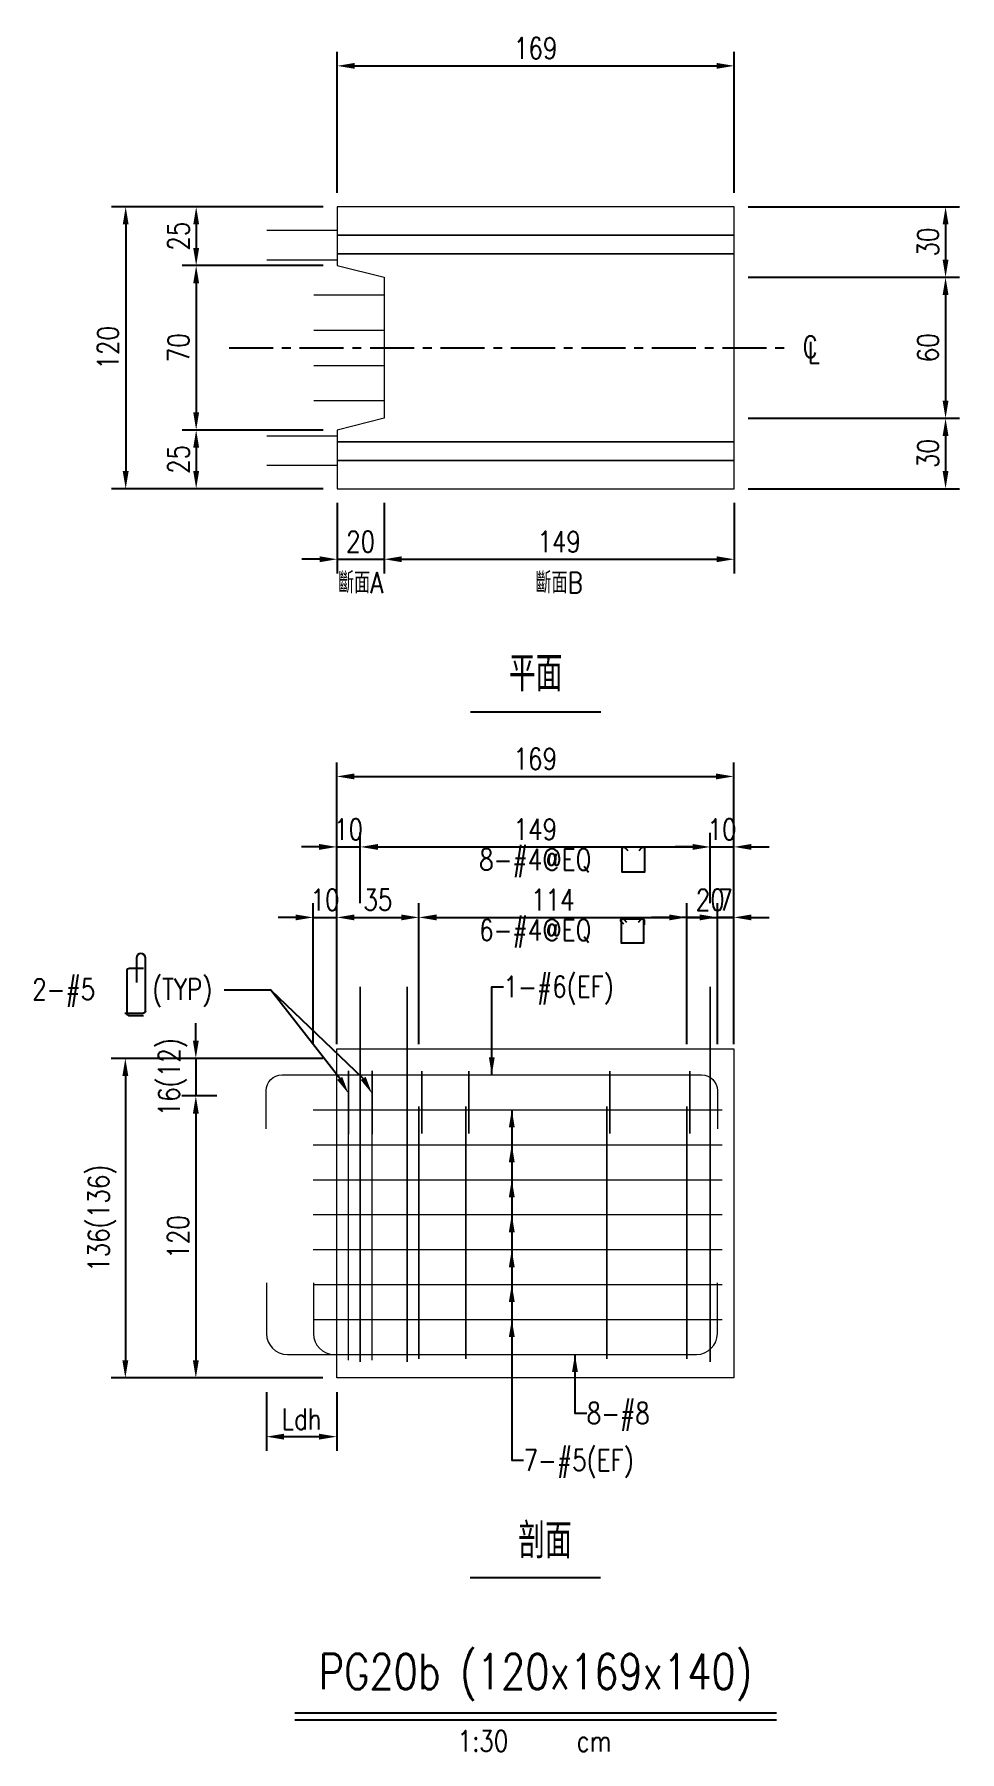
# Model space of a CAD drawing. Extents: x -4754 to 10419, y -19960 to 3841.
# Drawn here: x 1773 to 2167, y 1833 to 2564 of the extents above; entities that cross this region are included whole.
import ezdxf
from ezdxf.enums import TextEntityAlignment as Align

# ---------------------------------------------------------------- set-up
doc = ezdxf.new("R2010")
doc.units = 0
doc.header["$LTSCALE"] = 3
doc.linetypes.add('CENTER', pattern=[2, 1.25, -0.25, 0.25, -0.25])
doc.layers.get('0').update_dxf_attribs({"linetype": 'CONTINUOUS'})
doc.layers.add('HB_0', color=7, linetype='CONTINUOUS', transparency=0.5)
for name, color, linetype in [('HB_DIM', 1, 'CONTINUOUS'), ('HB_TXT_CTEXT', 2, 'CONTINUOUS'), ('鋼筋', 3, 'CONTINUOUS')]:
    doc.layers.add(name, color=color, linetype=linetype)
doc.styles.get("Standard").update_dxf_attribs({"font": 'ROMANS.shx', "width": 0.8, "bigfont": 'LCHINA.shx'})
doc.dimstyles.new('30', dxfattribs={"dimscale": 3, "dimtxt": 3, "dimasz": 2.5, "dimexe": 2, "dimexo": 2, "dimgap": 1, "dimtad": 1, "dimdsep": 46, "dimtxsty": 'Standard', "dimcen": 0, "dimclrd": 256, "dimclre": 256, "dimclrt": 2, "dimadec": 0, "dimazin": 0, "dimtfac": 1, "dimtix": 1, "dimtmove": 2, "dimatfit": 3, "dimfxl": 1, "dimtolj": 1, "dimtzin": 0, "dimarcsym": 0})

# ---------------------------------------------------------------- blocks, each defined once
blk = doc.blocks.new('beam_Topview')
at = {"layer": 'HB_TXT_CTEXT', "color": 4, "linetype": 'Continuous'}
blk.add_line((-27.76, 0), (27.76, 0), dxfattribs=at)
at = {"layer": 'HB_TXT_CTEXT', "color": 4, "linetype": 'Continuous', "width": 0.8}
blk.add_text('平面', height=15, rotation=360, dxfattribs=at).set_placement((0, 16.5), align=Align.MIDDLE)
blk = doc.blocks.new('beam_title')
at = {"layer": 'HB_TXT_CTEXT', "color": 3, "linetype": 'Continuous'}
blk.add_line((-102.52, 3), (102.52, 3), dxfattribs=at)
at = {"layer": 'HB_TXT_CTEXT', "color": 1, "linetype": 'Continuous'}
blk.add_line((-102.52, 0), (102.52, 0), dxfattribs=at)
at = {"color": 3, "linetype": 'Continuous', "width": 0.8}
blk.add_attdef('A', text='', height=15, dxfattribs=at).set_placement((0, 19.49), align=Align.MIDDLE)
at = {"color": 2, "linetype": 'Continuous', "width": 0.8}
for tag, p in [('1:30', (-22.44, -9)), ('CM', (24.84, -9))]:
    blk.add_attdef(tag, text='', height=9, dxfattribs=at).set_placement(p, align=Align.MIDDLE)
blk = doc.blocks.new('*D110')
at = {"layer": 'HB_DIM', "linetype": 'Continuous', "lineweight": -2}
for p, q in [((1902.22, 2496.95), (1902.22, 2556.95)), ((1909.72, 2550.95), (2063.72, 2550.95)), ((2071.22, 2496.95), (2071.22, 2556.95))]:
    blk.add_line(p, q, dxfattribs=at)
at = {"layer": 'HB_DIM'}
for points in [[(1909.72, 2552.2), (1909.72, 2549.7), (1902.22, 2550.95)], [(2063.72, 2549.7), (2063.72, 2552.2), (2071.22, 2550.95)]]:
    blk.add_solid(points, dxfattribs=at)
at = {"layer": 'HB_DIM', "color": 2, "linetype": 'Continuous', "insert": (1986.72, 2558.45), "char_height": 9, "attachment_point": 5, "rotation": 0}
blk.add_mtext('\\A1;169', dxfattribs=at)
blk = doc.blocks.new('*D111')
at = {"layer": 'HB_DIM', "linetype": 'Continuous', "lineweight": -2}
for p, q in [((1902.22, 2364.95), (1902.22, 2334.95)), ((1922.22, 2364.95), (1922.22, 2334.95)), ((1894.72, 2340.95), (1887.22, 2340.95)), ((1902.22, 2340.95), (1922.22, 2340.95)), ((1929.72, 2340.95), (1937.22, 2340.95))]:
    blk.add_line(p, q, dxfattribs=at)
at = {"layer": 'HB_DIM'}
for points in [[(1894.72, 2339.7), (1894.72, 2342.2), (1902.22, 2340.95)], [(1929.72, 2342.2), (1929.72, 2339.7), (1922.22, 2340.95)]]:
    blk.add_solid(points, dxfattribs=at)
at = {"layer": 'HB_DIM', "color": 2, "linetype": 'Continuous', "insert": (1912.22, 2348.45), "char_height": 9, "attachment_point": 5, "rotation": 0}
blk.add_mtext('\\A1;20', dxfattribs=at)
blk = doc.blocks.new('*D112')
at = {"layer": 'HB_DIM', "linetype": 'Continuous', "lineweight": -2}
for p, q in [((1922.22, 2364.95), (1922.22, 2334.95)), ((2071.22, 2364.95), (2071.22, 2334.95)), ((1929.72, 2340.95), (2063.72, 2340.95))]:
    blk.add_line(p, q, dxfattribs=at)
at = {"layer": 'HB_DIM'}
for points in [[(1929.72, 2342.2), (1929.72, 2339.7), (1922.22, 2340.95)], [(2063.72, 2339.7), (2063.72, 2342.2), (2071.22, 2340.95)]]:
    blk.add_solid(points, dxfattribs=at)
at = {"layer": 'HB_DIM', "color": 2, "linetype": 'Continuous', "insert": (1996.72, 2348.45), "char_height": 9, "attachment_point": 5, "rotation": 0}
blk.add_mtext('\\A1;149', dxfattribs=at)
blk = doc.blocks.new('*D113')
at = {"layer": 'HB_DIM', "linetype": 'Continuous', "lineweight": -2}
for p, q in [((1896.22, 2490.95), (1806.22, 2490.95)), ((1812.22, 2483.45), (1812.22, 2378.45)), ((1896.22, 2370.95), (1806.22, 2370.95))]:
    blk.add_line(p, q, dxfattribs=at)
at = {"layer": 'HB_DIM'}
for points in [[(1813.47, 2483.45), (1810.97, 2483.45), (1812.22, 2490.95)], [(1810.97, 2378.45), (1813.47, 2378.45), (1812.22, 2370.95)]]:
    blk.add_solid(points, dxfattribs=at)
at = {"layer": 'HB_DIM', "color": 2, "linetype": 'Continuous', "insert": (1804.72, 2430.95), "char_height": 9, "attachment_point": 5, "rotation": 90}
blk.add_mtext('\\A1;120', dxfattribs=at)
blk = doc.blocks.new('*D114')
at = {"layer": 'HB_DIM', "linetype": 'Continuous', "lineweight": -2}
for p, q in [((1896.22, 2490.95), (1836.22, 2490.95)), ((1842.22, 2483.45), (1842.22, 2473.45)), ((1896.22, 2465.95), (1836.22, 2465.95))]:
    blk.add_line(p, q, dxfattribs=at)
at = {"layer": 'HB_DIM'}
for points in [[(1843.47, 2483.45), (1840.97, 2483.45), (1842.22, 2490.95)], [(1840.97, 2473.45), (1843.47, 2473.45), (1842.22, 2465.95)]]:
    blk.add_solid(points, dxfattribs=at)
at = {"layer": 'HB_DIM', "color": 2, "linetype": 'Continuous', "insert": (1834.72, 2478.45), "char_height": 9, "attachment_point": 5, "rotation": 90}
blk.add_mtext('\\A1;25', dxfattribs=at)
blk = doc.blocks.new('*D115')
at = {"layer": 'HB_DIM', "linetype": 'Continuous', "lineweight": -2}
for p, q in [((1896.22, 2465.95), (1836.22, 2465.95)), ((1842.22, 2458.45), (1842.22, 2403.45)), ((1896.22, 2395.95), (1836.22, 2395.95))]:
    blk.add_line(p, q, dxfattribs=at)
at = {"layer": 'HB_DIM'}
for points in [[(1843.47, 2458.45), (1840.97, 2458.45), (1842.22, 2465.95)], [(1840.97, 2403.45), (1843.47, 2403.45), (1842.22, 2395.95)]]:
    blk.add_solid(points, dxfattribs=at)
at = {"layer": 'HB_DIM', "color": 2, "linetype": 'Continuous', "insert": (1834.72, 2430.95), "char_height": 9, "attachment_point": 5, "rotation": 90}
blk.add_mtext('\\A1;70', dxfattribs=at)
blk = doc.blocks.new('*D116')
at = {"layer": 'HB_DIM', "linetype": 'Continuous', "lineweight": -2}
for p, q in [((1896.22, 2395.95), (1836.22, 2395.95)), ((1842.22, 2388.45), (1842.22, 2378.45)), ((1896.22, 2370.95), (1836.22, 2370.95))]:
    blk.add_line(p, q, dxfattribs=at)
at = {"layer": 'HB_DIM'}
for points in [[(1843.47, 2388.45), (1840.97, 2388.45), (1842.22, 2395.95)], [(1840.97, 2378.45), (1843.47, 2378.45), (1842.22, 2370.95)]]:
    blk.add_solid(points, dxfattribs=at)
at = {"layer": 'HB_DIM', "color": 2, "linetype": 'Continuous', "insert": (1834.72, 2383.45), "char_height": 9, "attachment_point": 5, "rotation": 90}
blk.add_mtext('\\A1;25', dxfattribs=at)
blk = doc.blocks.new('*D117')
at = {"layer": 'HB_DIM', "linetype": 'Continuous', "lineweight": -2}
for p, q in [((2077.22, 2490.95), (2167.22, 2490.95)), ((2161.22, 2483.45), (2161.22, 2468.45)), ((2077.22, 2460.95), (2167.22, 2460.95))]:
    blk.add_line(p, q, dxfattribs=at)
at = {"layer": 'HB_DIM'}
for points in [[(2162.47, 2483.45), (2159.97, 2483.45), (2161.22, 2490.95)], [(2159.97, 2468.45), (2162.47, 2468.45), (2161.22, 2460.95)]]:
    blk.add_solid(points, dxfattribs=at)
at = {"layer": 'HB_DIM', "color": 2, "linetype": 'Continuous', "insert": (2153.72, 2475.95), "char_height": 9, "attachment_point": 5, "rotation": 90}
blk.add_mtext('\\A1;30', dxfattribs=at)
blk = doc.blocks.new('*D118')
at = {"layer": 'HB_DIM', "linetype": 'Continuous', "lineweight": -2}
for p, q in [((2077.22, 2460.95), (2167.22, 2460.95)), ((2161.22, 2453.45), (2161.22, 2408.45)), ((2077.22, 2400.95), (2167.22, 2400.95))]:
    blk.add_line(p, q, dxfattribs=at)
at = {"layer": 'HB_DIM'}
for points in [[(2162.47, 2453.45), (2159.97, 2453.45), (2161.22, 2460.95)], [(2159.97, 2408.45), (2162.47, 2408.45), (2161.22, 2400.95)]]:
    blk.add_solid(points, dxfattribs=at)
at = {"layer": 'HB_DIM', "color": 2, "linetype": 'Continuous', "insert": (2153.72, 2430.95), "char_height": 9, "attachment_point": 5, "rotation": 90}
blk.add_mtext('\\A1;60', dxfattribs=at)
blk = doc.blocks.new('*D119')
at = {"layer": 'HB_DIM', "linetype": 'Continuous', "lineweight": -2}
for p, q in [((2077.22, 2400.95), (2167.22, 2400.95)), ((2161.22, 2393.45), (2161.22, 2378.45)), ((2077.22, 2370.95), (2167.22, 2370.95))]:
    blk.add_line(p, q, dxfattribs=at)
at = {"layer": 'HB_DIM'}
for points in [[(2162.47, 2393.45), (2159.97, 2393.45), (2161.22, 2400.95)], [(2159.97, 2378.45), (2162.47, 2378.45), (2161.22, 2370.95)]]:
    blk.add_solid(points, dxfattribs=at)
at = {"layer": 'HB_DIM', "color": 2, "linetype": 'Continuous', "insert": (2153.72, 2385.95), "char_height": 9, "attachment_point": 5, "rotation": 90}
blk.add_mtext('\\A1;30', dxfattribs=at)
blk = doc.blocks.new('cl')
at = {"layer": 'HB_TXT_CTEXT', "linetype": 'Continuous', "width": 0.8}
for s, p in [('C', (-0.18, 0.11)), ('L', (0.23, -0.56))]:
    blk.add_text(s, height=2.5, dxfattribs=at).set_placement(p, align=Align.MIDDLE)
blk = doc.blocks.new('beam_SectionSide')
at = {"layer": 'HB_TXT_CTEXT', "color": 4, "linetype": 'Continuous'}
blk.add_line((-27.76, 0), (27.76, 0), dxfattribs=at)
at = {"layer": 'HB_TXT_CTEXT', "color": 4, "linetype": 'Continuous', "width": 0.8}
blk.add_text(' 剖面', height=15, rotation=360, dxfattribs=at).set_placement((0, 16.5), align=Align.MIDDLE)
blk = doc.blocks.new('rebar_arrowD')
at = {"color": 1, "linetype": 'Continuous'}
blk.add_solid([(-1.25, -7.5), (0, 0), (1.25, -7.5)], dxfattribs=at)
blk = doc.blocks.new('*D331')
at = {"layer": 'HB_DIM', "linetype": 'Continuous', "lineweight": -2}
for p, q in [((1872.14, 1986.51), (1872.14, 1961.51)), ((1902.07, 1986.51), (1902.07, 1961.51)), ((1879.64, 1967.51), (1894.57, 1967.51))]:
    blk.add_line(p, q, dxfattribs=at)
at = {"layer": 'HB_DIM'}
for points in [[(1879.64, 1968.76), (1879.64, 1966.26), (1872.14, 1967.51)], [(1894.57, 1966.26), (1894.57, 1968.76), (1902.07, 1967.51)]]:
    blk.add_solid(points, dxfattribs=at)
at = {"layer": 'HB_DIM', "color": 2, "linetype": 'Continuous', "insert": (1887.1, 1975.01), "char_height": 9, "attachment_point": 5, "rotation": 0}
blk.add_mtext('\\A1;Ldh', dxfattribs=at)
blk = doc.blocks.new('rebar_arrowU')
at = {"color": 1, "linetype": 'Continuous'}
blk.add_solid([(-1.25, -7.5), (0, 0), (1.25, -7.5)], dxfattribs=at)
blk = doc.blocks.new('rebar_2Tie_180_90')
at = {"layer": 'HB_TXT_CTEXT', "linetype": 'Continuous'}
for points in [[(46.52, -8.69), (46.52, 13.68, 1), (42.68, 13.68), (42.68, 3.28)], [(45.67, 9.28), (39.8, 9.28, 0.414214), (38.6, 8.08), (38.6, -9.57)], [(46.52, -8.69, -0.414214), (45.32, -9.89), (37.81, -9.89)], [(38.6, -9.57, 0.414214), (39.8, -10.77), (45.67, -10.77)]]:
    blk.add_lwpolyline(points, format="xyb", dxfattribs=at)
at = {"color": 2, "linetype": 'Continuous', "width": 0.8}
for tag, p in [('2-D16', (-1.67, 0.43)), ('(TYP)', (49.39, 0.45))]:
    blk.add_attdef(tag, text='', height=9, dxfattribs=at).set_placement(p, align=Align.MIDDLE_LEFT)
blk = doc.blocks.new('*D332')
at = {"layer": 'HB_DIM', "linetype": 'Continuous', "lineweight": -2}
for p, q in [((1902.07, 2134.51), (1902.07, 2254.51)), ((2071.07, 2134.51), (2071.07, 2254.51)), ((1909.57, 2248.51), (2063.57, 2248.51))]:
    blk.add_line(p, q, dxfattribs=at)
at = {"layer": 'HB_DIM'}
for points in [[(1909.57, 2249.76), (1909.57, 2247.26), (1902.07, 2248.51)], [(2063.57, 2247.26), (2063.57, 2249.76), (2071.07, 2248.51)]]:
    blk.add_solid(points, dxfattribs=at)
at = {"layer": 'HB_DIM', "color": 2, "linetype": 'Continuous', "insert": (1986.57, 2256.01), "char_height": 9, "attachment_point": 5, "rotation": 0}
blk.add_mtext('\\A1;169', dxfattribs=at)
blk = doc.blocks.new('*D333')
at = {"layer": 'HB_DIM', "linetype": 'Continuous', "lineweight": -2}
for p, q in [((1902.07, 2194.51), (1902.07, 2224.51)), ((1912.07, 2194.51), (1912.07, 2224.51)), ((1894.57, 2218.51), (1887.07, 2218.51)), ((1902.07, 2218.51), (1912.07, 2218.51)), ((1919.57, 2218.51), (1927.07, 2218.51))]:
    blk.add_line(p, q, dxfattribs=at)
at = {"layer": 'HB_DIM'}
for points in [[(1894.57, 2217.26), (1894.57, 2219.76), (1902.07, 2218.51)], [(1919.57, 2219.76), (1919.57, 2217.26), (1912.07, 2218.51)]]:
    blk.add_solid(points, dxfattribs=at)
at = {"layer": 'HB_DIM', "color": 2, "linetype": 'Continuous', "insert": (1907.07, 2226.01), "char_height": 9, "attachment_point": 5, "rotation": 0}
blk.add_mtext('\\A1;10', dxfattribs=at)
blk = doc.blocks.new('*D334')
at = {"layer": 'HB_DIM', "linetype": 'Continuous', "lineweight": -2}
for p, q in [((1912.07, 2194.51), (1912.07, 2224.51)), ((2061.07, 2194.51), (2061.07, 2224.51)), ((1919.57, 2218.51), (2053.57, 2218.51))]:
    blk.add_line(p, q, dxfattribs=at)
at = {"layer": 'HB_DIM'}
for points in [[(1919.57, 2219.76), (1919.57, 2217.26), (1912.07, 2218.51)], [(2053.57, 2217.26), (2053.57, 2219.76), (2061.07, 2218.51)]]:
    blk.add_solid(points, dxfattribs=at)
at = {"layer": 'HB_DIM', "color": 2, "linetype": 'Continuous', "insert": (1986.57, 2226.01), "char_height": 9, "attachment_point": 5, "rotation": 0}
blk.add_mtext('\\A1;149', dxfattribs=at)
blk = doc.blocks.new('*D335')
at = {"layer": 'HB_DIM', "linetype": 'Continuous', "lineweight": -2}
for p, q in [((2061.07, 2194.51), (2061.07, 2224.51)), ((2071.07, 2194.51), (2071.07, 2224.51)), ((2053.57, 2218.51), (2046.07, 2218.51)), ((2061.07, 2218.51), (2071.07, 2218.51)), ((2078.57, 2218.51), (2086.07, 2218.51))]:
    blk.add_line(p, q, dxfattribs=at)
at = {"layer": 'HB_DIM'}
for points in [[(2053.57, 2217.26), (2053.57, 2219.76), (2061.07, 2218.51)], [(2078.57, 2219.76), (2078.57, 2217.26), (2071.07, 2218.51)]]:
    blk.add_solid(points, dxfattribs=at)
at = {"layer": 'HB_DIM', "color": 2, "linetype": 'Continuous', "insert": (2066.07, 2226.01), "char_height": 9, "attachment_point": 5, "rotation": 0}
blk.add_mtext('\\A1;10', dxfattribs=at)
blk = doc.blocks.new('*D336')
at = {"layer": 'HB_DIM', "linetype": 'Continuous', "lineweight": -2}
for p, q in [((1892.07, 2134.51), (1892.07, 2194.51)), ((1902.07, 2134.51), (1902.07, 2194.51)), ((1884.57, 2188.51), (1877.07, 2188.51)), ((1892.07, 2188.51), (1902.07, 2188.51)), ((1909.57, 2188.51), (1917.07, 2188.51))]:
    blk.add_line(p, q, dxfattribs=at)
at = {"layer": 'HB_DIM'}
for points in [[(1884.57, 2187.26), (1884.57, 2189.76), (1892.07, 2188.51)], [(1909.57, 2189.76), (1909.57, 2187.26), (1902.07, 2188.51)]]:
    blk.add_solid(points, dxfattribs=at)
at = {"layer": 'HB_DIM', "color": 2, "linetype": 'Continuous', "insert": (1897.07, 2196.01), "char_height": 9, "attachment_point": 5, "rotation": 0}
blk.add_mtext('\\A1;10', dxfattribs=at)
blk = doc.blocks.new('*D337')
at = {"layer": 'HB_DIM', "linetype": 'Continuous', "lineweight": -2}
for p, q in [((1902.07, 2134.51), (1902.07, 2194.51)), ((1937.07, 2134.51), (1937.07, 2194.51)), ((1909.57, 2188.51), (1929.57, 2188.51))]:
    blk.add_line(p, q, dxfattribs=at)
at = {"layer": 'HB_DIM'}
for points in [[(1909.57, 2189.76), (1909.57, 2187.26), (1902.07, 2188.51)], [(1929.57, 2187.26), (1929.57, 2189.76), (1937.07, 2188.51)]]:
    blk.add_solid(points, dxfattribs=at)
at = {"layer": 'HB_DIM', "color": 2, "linetype": 'Continuous', "insert": (1919.57, 2196.01), "char_height": 9, "attachment_point": 5, "rotation": 0}
blk.add_mtext('\\A1;35', dxfattribs=at)
blk = doc.blocks.new('*D338')
at = {"layer": 'HB_DIM', "linetype": 'Continuous', "lineweight": -2}
for p, q in [((1937.07, 2134.51), (1937.07, 2194.51)), ((2051.07, 2134.51), (2051.07, 2194.51)), ((1944.57, 2188.51), (2043.57, 2188.51))]:
    blk.add_line(p, q, dxfattribs=at)
at = {"layer": 'HB_DIM'}
for points in [[(1944.57, 2189.76), (1944.57, 2187.26), (1937.07, 2188.51)], [(2043.57, 2187.26), (2043.57, 2189.76), (2051.07, 2188.51)]]:
    blk.add_solid(points, dxfattribs=at)
at = {"layer": 'HB_DIM', "color": 2, "linetype": 'Continuous', "insert": (1994.07, 2196.01), "char_height": 9, "attachment_point": 5, "rotation": 0}
blk.add_mtext('\\A1;114', dxfattribs=at)
blk = doc.blocks.new('*D339')
at = {"layer": 'HB_DIM', "linetype": 'Continuous', "lineweight": -2}
for p, q in [((2051.07, 2134.51), (2051.07, 2194.51)), ((2071.07, 2134.51), (2071.07, 2194.51)), ((2043.57, 2188.51), (2036.07, 2188.51)), ((2051.07, 2188.51), (2071.07, 2188.51)), ((2078.57, 2188.51), (2086.07, 2188.51))]:
    blk.add_line(p, q, dxfattribs=at)
at = {"layer": 'HB_DIM'}
for points in [[(2043.57, 2187.26), (2043.57, 2189.76), (2051.07, 2188.51)], [(2078.57, 2189.76), (2078.57, 2187.26), (2071.07, 2188.51)]]:
    blk.add_solid(points, dxfattribs=at)
at = {"layer": 'HB_DIM', "color": 2, "linetype": 'Continuous', "insert": (2061.07, 2196.01), "char_height": 9, "attachment_point": 5, "rotation": 0}
blk.add_mtext('\\A1;20', dxfattribs=at)
blk = doc.blocks.new('*D340')
at = {"layer": 'HB_DIM', "linetype": 'Continuous', "lineweight": -2}
for p, q in [((2064.07, 2134.51), (2064.07, 2194.51)), ((2071.07, 2134.51), (2071.07, 2194.51)), ((2056.57, 2188.51), (2049.07, 2188.51)), ((2071.07, 2188.51), (2064.07, 2188.51)), ((2078.57, 2188.51), (2086.07, 2188.51))]:
    blk.add_line(p, q, dxfattribs=at)
at = {"layer": 'HB_DIM'}
for points in [[(2056.57, 2187.26), (2056.57, 2189.76), (2064.07, 2188.51)], [(2078.57, 2189.76), (2078.57, 2187.26), (2071.07, 2188.51)]]:
    blk.add_solid(points, dxfattribs=at)
at = {"layer": 'HB_DIM', "color": 2, "linetype": 'Continuous', "insert": (2067.57, 2196.01), "char_height": 9, "attachment_point": 5, "rotation": 0}
blk.add_mtext('\\A1;7', dxfattribs=at)
blk = doc.blocks.new('*D341')
at = {"layer": 'HB_DIM', "linetype": 'Continuous', "lineweight": -2}
for p, q in [((1896.07, 2128.51), (1806.07, 2128.51)), ((1812.07, 2121.01), (1812.07, 2000.01)), ((1896.07, 1992.51), (1806.07, 1992.51))]:
    blk.add_line(p, q, dxfattribs=at)
at = {"layer": 'HB_DIM'}
for points in [[(1813.32, 2121.01), (1810.82, 2121.01), (1812.07, 2128.51)], [(1810.82, 2000.01), (1813.32, 2000.01), (1812.07, 1992.51)]]:
    blk.add_solid(points, dxfattribs=at)
at = {"layer": 'HB_DIM', "color": 2, "linetype": 'Continuous', "insert": (1802.22, 2060.51), "char_height": 9, "attachment_point": 5, "rotation": 90}
blk.add_mtext('\\A1;136(136)', dxfattribs=at)
blk = doc.blocks.new('*D342')
at = {"layer": 'HB_DIM', "linetype": 'Continuous', "lineweight": -2}
for p, q in [((1842.07, 2136.01), (1842.07, 2143.51)), ((1896.07, 2128.51), (1836.07, 2128.51)), ((1842.07, 2128.51), (1842.07, 2112.51)), ((1851.07, 2112.51), (1836.07, 2112.51)), ((1842.07, 2105.01), (1842.07, 2097.51))]:
    blk.add_line(p, q, dxfattribs=at)
at = {"layer": 'HB_DIM'}
for points in [[(1840.82, 2136.01), (1843.32, 2136.01), (1842.07, 2128.51)], [(1843.32, 2105.01), (1840.82, 2105.01), (1842.07, 2112.51)]]:
    blk.add_solid(points, dxfattribs=at)
at = {"layer": 'HB_DIM', "color": 2, "linetype": 'Continuous', "insert": (1832.22, 2120.51), "char_height": 9, "attachment_point": 5, "rotation": 90}
blk.add_mtext('\\A1;16(12)', dxfattribs=at)
blk = doc.blocks.new('*D343')
at = {"layer": 'HB_DIM', "linetype": 'Continuous', "lineweight": -2}
for p, q in [((1851.07, 2112.51), (1836.07, 2112.51)), ((1842.07, 2105.01), (1842.07, 2000.01)), ((1896.07, 1992.51), (1836.07, 1992.51))]:
    blk.add_line(p, q, dxfattribs=at)
at = {"layer": 'HB_DIM'}
for points in [[(1843.32, 2105.01), (1840.82, 2105.01), (1842.07, 2112.51)], [(1840.82, 2000.01), (1843.32, 2000.01), (1842.07, 1992.51)]]:
    blk.add_solid(points, dxfattribs=at)
at = {"layer": 'HB_DIM', "color": 2, "linetype": 'Continuous', "insert": (1834.57, 2052.51), "char_height": 9, "attachment_point": 5, "rotation": 90}
blk.add_mtext('\\A1;120', dxfattribs=at)
blk = doc.blocks.new('dim_rebar_HoopU')
at = {"linetype": 'Continuous'}
blk.add_lwpolyline([(44.17, 4.47), (45.41, 5.71, -0.668179), (46.47, 5.27), (46.47, -4.68), (37.02, -4.68), (37.02, 5.27, -0.668179), (38.09, 5.71), (39.33, 4.47)], format="xyb", dxfattribs=at)
at = {"linetype": 'Continuous', "width": 0.8}
blk.add_attdef('25-D13@EQ', text='', height=9, dxfattribs=at).set_placement((0, 0), align=Align.MIDDLE)
blk = doc.blocks.new('dim_rebar_HoopUwithTie')
at = {"linetype": 'Continuous'}
for points in [[(37.71, 3.13), (36.52, 4.32, -0.668179), (36.95, 5.34), (45.82, 5.34, -0.414214), (46.42, 4.74), (46.42, 2.79)], [(43.88, 4.04), (45.07, 5.23, -0.668179), (46.09, 4.81), (46.09, -4.89), (36.68, -4.89), (36.68, 4.81, -0.668179), (37.71, 5.23), (38.89, 4.04)]]:
    blk.add_lwpolyline(points, format="xyb", dxfattribs=at)
at = {"linetype": 'Continuous', "width": 0.8}
blk.add_attdef('22-D13@EQ', text='', height=9, dxfattribs=at).set_placement((0, 0), align=Align.MIDDLE)

msp = doc.modelspace()

# ---------------------------------------------------------------- linework, layer by layer
at = {"layer": 'HB_0', "lineweight": 5}
for p, q in [((1922.223, 2490.95, 136), (1902.223, 2490.95, 136)), ((1902.223, 2490.95, 136), (1902.223, 2478.95, 136)), ((2071.223, 2490.95, 136), (1922.223, 2490.95, 136)), ((2071.223, 2478.95, 136), (2071.223, 2490.95, 136)), ((1922.223, 2478.95, 136), (1902.223, 2478.95, 136)), ((1902.223, 2478.95, 136), (1902.223, 2470.95, 124)), ((1902.223, 2478.95, 136), (1922.223, 2478.95, 136)), ((2071.223, 2478.95, 136), (1922.223, 2478.95, 136)), ((1922.223, 2478.95, 136), (2071.223, 2478.95, 136)), ((2071.223, 2470.95, 124), (2071.223, 2478.95, 136)), ((1922.223, 2470.95, 124), (1902.223, 2470.95, 124)), ((1902.223, 2470.95, 124), (1902.223, 2465.95, 124)), ((1902.223, 2470.95, 124), (1922.223, 2470.95, 124)), ((1922.223, 2470.95, 124), (2071.223, 2470.95, 124)), ((2071.223, 2470.95, 124), (1922.223, 2470.95, 124)), ((2071.223, 2390.95, 124), (2071.223, 2470.95, 124)), ((1902.223, 2465.95, 124), (1922.223, 2460.95, 124)), ((1922.223, 2460.95, 124), (1922.223, 2400.95, 124)), ((1922.223, 2400.95, 124), (1902.223, 2395.95, 124)), ((1902.223, 2395.95, 124), (1902.223, 2390.95, 124)), ((1902.223, 2390.95, 124), (1922.223, 2390.95, 124)), ((1922.223, 2390.95, 124), (1902.223, 2390.95, 124)), ((1902.223, 2390.95, 124), (1902.223, 2382.95, 140)), ((2071.223, 2390.95, 124), (1922.223, 2390.95, 124)), ((1922.223, 2390.95, 124), (2071.223, 2390.95, 124)), ((2071.223, 2382.95, 140), (2071.223, 2390.95, 124)), ((1902.223, 2382.95, 140), (1922.223, 2382.95, 140)), ((1922.223, 2382.95, 140), (1902.223, 2382.95, 140)), ((1902.223, 2382.95, 140), (1902.223, 2370.95, 140)), ((2071.223, 2382.95, 140), (1922.223, 2382.95, 140)), ((1922.223, 2382.95, 140), (2071.223, 2382.95, 140)), ((2071.223, 2370.95, 140), (2071.223, 2382.95, 140)), ((1902.223, 2370.95, 140), (1922.223, 2370.95, 140)), ((1922.223, 2370.95, 140), (2071.223, 2370.95, 140)), ((1902.073, 2132.507), (1922.073, 2132.507)), ((1902.073, 2116.507, -8), (1902.073, 2132.507)), ((1902.073, 1992.507, -108), (1902.073, 2128.507, -108)), ((1922.073, 2132.507), (2071.073, 2132.507)), ((2071.073, 2132.507), (2071.073, 2116.507, -8)), ((2071.073, 2128.507, -108), (2071.073, 1992.507, -108)), ((1902.073, 1992.507, -13), (1902.073, 2116.507, -13)), ((1922.073, 1992.507, -108), (1902.073, 1992.507, -108)), ((1922.073, 1992.507, -18), (1902.073, 1992.507, -13)), ((2071.073, 1992.507, -108), (1922.073, 1992.507, -108))]:
    msp.add_line(p, q, dxfattribs=at)
at = {"layer": 'HB_0', "color": 1, "linetype": 'CENTER', "ltscale": 5}
msp.add_lwpolyline([(1856.223, 2430.95), (2094.223, 2430.95)], dxfattribs=at)
at = {"layer": 'HB_TXT_CTEXT', "color": 1, "linetype": 'Continuous'}
for points in [[(1903.323, 2120.007), (1874.073, 2157.507), (1854.073, 2157.507)], [(1913.323, 2120.007), (1874.073, 2157.507), (1854.073, 2157.507)], [(1968.073, 2121.507), (1968.073, 2129.007), (1968.073, 2159.007), (1973.073, 2159.007)], [(1976.573, 2106.632), (1976.573, 2017.382), (1976.573, 1957.507), (1981.573, 1957.507)], [(2003.473, 2002.507), (2003.473, 1992.507), (2003.473, 1977.507), (2008.473, 1977.507)]]:
    msp.add_lwpolyline(points, dxfattribs=at)
at = {"layer": '鋼筋', "lineweight": 5}
for p, q in [((1872.286, 2480.95, 10), (1902.223, 2480.95, 10)), ((1872.286, 2468.45, 10), (1902.223, 2468.45, 10)), ((1892.286, 2453.45, 10), (1922.223, 2453.45, 10)), ((1892.286, 2438.45, 10), (1922.223, 2438.45, 10)), ((1892.286, 2423.45, 10), (1922.223, 2423.45, 10)), ((1892.286, 2408.45, 10), (1922.223, 2408.45, 10)), ((1872.286, 2393.45, 10), (1902.223, 2393.45, 10)), ((1872.286, 2380.95, 10), (1902.223, 2380.95, 10)), ((1912.073, 2148.142, -81.055), (1912.073, 2155.762, -81.055)), ((1912.073, 2155.762, -87.405), (1912.073, 2002.507, -87.405)), ((1912.073, 2002.507, -8.595), (1912.073, 2155.762, -8.595)), ((1912.073, 2155.762, -14.945), (1912.073, 2148.142, -14.945)), ((1932.073, 2148.142, -81.055), (1932.073, 2155.762, -81.055)), ((1932.073, 2155.762, -87.405), (1932.073, 2002.507, -87.405)), ((1932.073, 2002.507, -8.595), (1932.073, 2155.762, -8.595)), ((1932.073, 2155.762, -14.945), (1932.073, 2148.142, -14.945)), ((2061.073, 2148.142, -81.055), (2061.073, 2155.762, -81.055)), ((2061.073, 2155.762, -87.405), (2061.073, 2002.507, -87.405)), ((2061.073, 2002.507, -8.595), (2061.073, 2155.762, -8.595)), ((2061.073, 2155.762, -14.945), (2061.073, 2148.142, -14.945)), ((1878.758, 2121.507, -98), (2057.388, 2121.507, -98)), ((1938.343, 2096.51, -94.83), (1938.343, 2119.922, -94.83)), ((1938.343, 2119.922, -101.18), (1938.343, 2096.51, -101.18)), ((1958.343, 2096.51, -94.83), (1958.343, 2119.922, -94.83)), ((1958.343, 2119.922, -101.18), (1958.343, 2096.51, -101.18)), ((2018.343, 2096.51, -94.83), (2018.343, 2119.922, -94.83)), ((2018.343, 2119.922, -101.18), (2018.343, 2096.51, -101.18)), ((2052.343, 2096.51, -94.83), (2052.343, 2119.922, -94.83)), ((2052.343, 2119.922, -101.18), (2052.343, 2096.51, -101.18)), ((1872.073, 2098.587, -98), (1872.073, 2114.822, -98)), ((1907.073, 2004.02, -102.13), (1907.073, 2119.282, -102.13)), ((1907.073, 2119.282, -94.18), (1907.073, 2096.27, -94.18)), ((1917.073, 2004.02, -102.13), (1917.073, 2119.282, -102.13)), ((1917.073, 2119.282, -94.18), (1917.073, 2096.27, -94.18)), ((2064.073, 2114.822, -98), (2064.073, 2098.587, -98)), ((1892.073, 2106.632, -98), (2066.073, 2106.632, -98)), ((1937.073, 2097.267, -93.555), (1937.073, 2104.887, -93.555)), ((1937.073, 2104.887, -99.905), (1937.073, 2003.777, -99.905)), ((1937.073, 2003.777, 3.905), (1937.073, 2104.887, 3.905)), ((1937.073, 2104.887, -2.445), (1937.073, 2097.267, -2.445)), ((1957.073, 2097.267, -93.555), (1957.073, 2104.887, -93.555)), ((1957.073, 2104.887, -99.905), (1957.073, 2003.777, -99.905)), ((1957.073, 2003.777, 3.905), (1957.073, 2104.887, 3.905)), ((1957.073, 2104.887, -2.445), (1957.073, 2097.267, -2.445)), ((2017.073, 2097.267, -93.555), (2017.073, 2104.887, -93.555)), ((2017.073, 2104.887, -99.905), (2017.073, 2003.777, -99.905)), ((2017.073, 2003.777, 3.905), (2017.073, 2104.887, 3.905)), ((2017.073, 2104.887, -2.445), (2017.073, 2097.267, -2.445)), ((2051.073, 2097.267, -93.555), (2051.073, 2104.887, -93.555)), ((2051.073, 2104.887, -99.905), (2051.073, 2003.777, -99.905)), ((2051.073, 2003.777, 3.905), (2051.073, 2104.887, 3.905)), ((2051.073, 2104.887, -2.445), (2051.073, 2097.267, -2.445)), ((1892.073, 2091.757, -98), (2066.073, 2091.757, -98)), ((1892.073, 2076.882, -98), (2066.073, 2076.882, -98)), ((1892.073, 2062.007, -98), (2066.073, 2062.007, -98)), ((1892.073, 2047.132, -98), (2066.073, 2047.132, -98)), ((1872.136, 2032.987, -98), (1872.136, 2011.397, -98)), ((1872.136, 2032.987, -85.5), (1872.136, 2011.397, -85.5)), ((1892.073, 2032.257, -98), (2066.073, 2032.257, -98)), ((1892.136, 2032.987, -70.5), (1892.136, 2011.397, -70.5)), ((1892.136, 2032.987, -55.5), (1892.136, 2011.397, -55.5)), ((2064.073, 2011.397, -98), (2064.073, 2032.987, -98)), ((2064.073, 2011.397, -85.5), (2064.073, 2032.987, -85.5)), ((2064.073, 2011.397, -70.5), (2064.073, 2032.987, -70.5)), ((2064.073, 2011.397, -55.5), (2064.073, 2032.987, -55.5)), ((1892.073, 2017.382, -98), (2066.073, 2017.382, -98)), ((1881.026, 2002.507, -98), (2055.183, 2002.507, -98)), ((1881.026, 2002.507, -85.5), (2055.183, 2002.507, -85.5)), ((1901.026, 2002.507, -70.5), (2055.183, 2002.507, -70.5)), ((1901.026, 2002.507, -55.5), (2055.183, 2002.507, -55.5)), ((1907.073, 2000.045, -88.615), (1907.073, 2000.045, -98.155)), ((1912.073, 1999.332, -84.23), (1912.073, 1999.332, -11.77)), ((1917.073, 2000.045, -88.615), (1917.073, 2000.045, -98.155)), ((1932.073, 1999.332, -84.23), (1932.073, 1999.332, -11.77)), ((1937.073, 2000.602, -96.73), (1937.073, 2000.602, 0.73)), ((1957.073, 2000.602, -96.73), (1957.073, 2000.602, 0.73)), ((2017.073, 2000.602, -96.73), (2017.073, 2000.602, 0.73)), ((2051.073, 2000.602, -96.73), (2051.073, 2000.602, 0.73)), ((2061.073, 1999.332, -84.23), (2061.073, 1999.332, -11.77))]:
    msp.add_line(p, q, dxfattribs=at)
at = {"layer": '鋼筋', "lineweight": 5, "extrusion": (-1, 2.44929e-16, 0)}
for centre, start, end in [((-2155.762, -84.23, -1912.073), 90, 270), ((-2155.762, -11.77, -1912.073), 90, 270), ((-2155.762, -84.23, -1932.073), 90, 270), ((-2155.762, -11.77, -1932.073), 90, 270), ((-2155.762, -84.23, -2061.073), 90, 270), ((-2155.762, -11.77, -2061.073), 90, 270), ((-2119.922, -98.005, -1938.343), 90, 270), ((-2119.922, -98.005, -1958.343), 90, 270), ((-2119.922, -98.005, -2018.343), 90, 270), ((-2119.922, -98.005, -2052.343), 90, 270), ((-2104.887, -96.73, -1937.073), 90, 270), ((-2104.887, 0.73, -1937.073), 90, 270), ((-2104.887, -96.73, -1957.073), 90, 270), ((-2104.887, 0.73, -1957.073), 90, 270), ((-2104.887, -96.73, -2017.073), 90, 270), ((-2104.887, 0.73, -2017.073), 90, 270), ((-2104.887, -96.73, -2051.073), 90, 270), ((-2104.887, 0.73, -2051.073), 90, 270), ((-2003.777, -96.73, -1937.073), 270, 0), ((-2003.777, 0.73, -1937.073), 0, 90), ((-2003.777, -96.73, -1957.073), 270, 0), ((-2003.777, 0.73, -1957.073), 0, 90), ((-2003.777, -96.73, -2017.073), 270, 0), ((-2003.777, 0.73, -2017.073), 0, 90), ((-2003.777, -96.73, -2051.073), 270, 0), ((-2003.777, 0.73, -2051.073), 0, 90), ((-2002.507, -84.23, -1912.073), 270, 0), ((-2002.507, -11.77, -1912.073), 0, 90), ((-2002.507, -84.23, -1932.073), 270, 0), ((-2002.507, -11.77, -1932.073), 0, 90), ((-2002.507, -84.23, -2061.073), 270, 0), ((-2002.507, -11.77, -2061.073), 0, 90)]:
    msp.add_arc(centre, 3.175, start, end, dxfattribs=at)
at = {"layer": '鋼筋', "lineweight": 5, "extrusion": (0, 0, -1)}
for centre, start, end in [((-1878.758, 2114.822, 98), 0, 90), ((-2057.388, 2114.822, 98), 90, 180)]:
    msp.add_arc(centre, 6.685, start, end, dxfattribs=at)
at = {"layer": '鋼筋', "lineweight": 5, "extrusion": (1, -2.44929e-16, 1.22465e-16)}
for centre, start, end in [((2119.282, -98.155, 1907.073), 270, 90), ((2119.282, -98.155, 1917.073), 270, 90), ((2004.02, -98.155, 1907.073), 180, 270), ((2004.02, -98.155, 1917.073), 180, 270)]:
    msp.add_arc(centre, 3.975, start, end, dxfattribs=at)
at = {"layer": '鋼筋', "lineweight": 5}
for centre, start, end in [((1881.026, 2011.397, -98), 180, 270), ((1881.026, 2011.397, -85.5), 180, 270), ((1901.026, 2011.397, -70.5), 180, 270), ((1901.026, 2011.397, -55.5), 180, 270), ((2055.183, 2011.397, -98), 270, 0), ((2055.183, 2011.397, -85.5), 270, 0), ((2055.183, 2011.397, -70.5), 270, 0), ((2055.183, 2011.397, -55.5), 270, 0)]:
    msp.add_arc(centre, 8.89, start, end, dxfattribs=at)

# ---------------------------------------------------------------- block references
at = {"layer": 'HB_0', "linetype": 'Continuous', "xscale": 3.6, "yscale": 3.6, "zscale": 3.6}
msp.add_blockref('cl', (2104.223, 2430.95, 140), dxfattribs=at)
at = {"layer": 'HB_TXT_CTEXT', "color": 0, "linetype": 'Continuous', "rotation": 360}
for name, p in [('beam_Topview', (1986.723, 2275.95)), ('beam_SectionSide', (1986.573, 1907.507))]:
    msp.add_blockref(name, p, dxfattribs=at)
at = {"layer": 'HB_TXT_CTEXT', "linetype": 'Continuous'}
for name, p, values in [('dim_rebar_HoopU', (1986.573, 2212.507, -108), {'25-D13@EQ': '8-#4@EQ'}), ('dim_rebar_HoopUwithTie', (1986.573, 2182.507, -108), {'22-D13@EQ': '6-#4@EQ'}), ('rebar_2Tie_180_90', (1774.073, 2157.507, -88.615), {'2-D16': '2-#5', '(TYP)': '(TYP)'})]:
    msp.add_blockref(name, p, dxfattribs=at).add_auto_attribs(values)
for p, rotation in [((1968.073, 2121.507, -98), 180), ((1907.073, 2113.507, -88.615), 209.9999999999997), ((1917.073, 2113.507, -88.615), 209.9999999999997)]:
    msp.add_blockref('rebar_arrowD', p, dxfattribs=dict(at, rotation=rotation))
for p in [(1976.573, 2106.632, -98), (1976.573, 2091.757, -98), (1976.573, 2076.882, -98), (1976.573, 2062.007, -98), (1976.573, 2047.132, -98), (1976.573, 2032.257, -98), (1976.573, 2017.382, -98), (2003.473, 2002.507)]:
    msp.add_blockref('rebar_arrowU', p, dxfattribs=at)
at = {"layer": 'HB_TXT_CTEXT', "color": 0, "linetype": 'Continuous', "rotation": 360}
msp.add_blockref('beam_title', (1986.723, 1846.95), dxfattribs=at).add_auto_attribs({'A': 'PG20b (120x169x140)', '1:30': '1:30', 'CM': 'cm'})

# ---------------------------------------------------------------- texts
at = {"layer": 'HB_TXT_CTEXT', "linetype": 'Continuous', "width": 0.8}
for s, p in [('斷面A', (1912.223, 2330.95)), ('斷面B', (1996.723, 2330.95))]:
    msp.add_text(s, height=9, dxfattribs=at).set_placement(p, align=Align.MIDDLE_CENTER)
for s, p in [('1-#6(EF)', (1973.073, 2159.007, -98)), ('8-#8', (2008.473, 1977.507)), ('7-#5(EF)', (1981.573, 1957.507, -98))]:
    msp.add_text(s, height=9, dxfattribs=at).set_placement(p, align=Align.MIDDLE_LEFT)

# ---------------------------------------------------------------- dimensions: what is measured, and where the dimension line sits
at = {"layer": 'HB_DIM', "linetype": 'Continuous'}
for base, p1, p2, angle, override, picture, middle in [((2071.223, 2550.95), (1902.223, 2490.95, 124), (2071.223, 2490.95, 124), 0, {"dimpost": '<>'}, '*D110', (1986.723, 2558.45)), ((1812.223, 2370.95), (1902.223, 2490.95, 124), (1902.223, 2370.95, 124), 90, {"dimtad": 4, "dimpost": '<>'}, '*D113', (1804.723, 2430.95)), ((1842.223, 2465.95), (1902.223, 2490.95, 124), (1902.223, 2465.95, 124), 90, {"dimtad": 4, "dimpost": '<>'}, '*D114', (1834.723, 2478.45)), ((2161.223, 2460.95), (2071.223, 2490.95, 124), (2071.223, 2460.95, 124), 90, {"dimtad": 4, "dimpost": '<>'}, '*D117', (2153.723, 2475.95)), ((1842.223, 2395.95), (1902.223, 2465.95, 124), (1902.223, 2395.95, 124), 90, {"dimtad": 4, "dimpost": '<>'}, '*D115', (1834.723, 2430.95)), ((2161.223, 2400.95), (2071.223, 2460.95, 124), (2071.223, 2400.95, 124), 90, {"dimtad": 4, "dimpost": '<>'}, '*D118', (2153.723, 2430.95)), ((2161.223, 2370.95), (2071.223, 2400.95, 124), (2071.223, 2370.95, 124), 90, {"dimtad": 4, "dimpost": '<>'}, '*D119', (2153.723, 2385.95)), ((1842.223, 2370.95), (1902.223, 2395.95, 124), (1902.223, 2370.95, 124), 90, {"dimtad": 4, "dimpost": '<>'}, '*D116', (1834.723, 2383.45)), ((1922.223, 2340.95), (1902.223, 2370.95, 124), (1922.223, 2370.95, 124), 0, {"dimpost": '<>'}, '*D111', (1912.223, 2348.45)), ((2071.223, 2340.95), (1922.223, 2370.95, 124), (2071.223, 2370.95, 124), 0, {"dimpost": '<>'}, '*D112', (1996.723, 2348.45)), ((2071.073, 2248.507), (1902.073, 2128.507, -108), (2071.073, 2128.507, -108), 0, {"dimpost": '<>'}, '*D332', (1986.573, 2256.007)), ((1912.073, 2218.507), (1902.073, 2188.507, -108), (1912.073, 2188.507, -108), 0, {"dimpost": '<>'}, '*D333', (1907.073, 2226.007)), ((2061.073, 2218.507), (1912.073, 2188.507, -108), (2061.073, 2188.507, -108), 0, {"dimpost": '<>'}, '*D334', (1986.573, 2226.007)), ((2071.073, 2218.507), (2061.073, 2188.507, -108), (2071.073, 2188.507, -108), 0, {"dimpost": '<>'}, '*D335', (2066.073, 2226.007)), ((1902.073, 2188.507), (1892.073, 2128.507, -108), (1902.073, 2128.507, -108), 0, {"dimpost": '<>'}, '*D336', (1897.073, 2196.007)), ((1937.073, 2188.507), (1902.073, 2128.507, -108), (1937.073, 2128.507, -108), 0, {"dimpost": '<>'}, '*D337', (1919.573, 2196.007)), ((2051.073, 2188.507), (1937.073, 2128.507, -108), (2051.073, 2128.507, -108), 0, {"dimpost": '<>'}, '*D338', (1994.073, 2196.007)), ((2071.073, 2188.507), (2051.073, 2128.507, -108), (2071.073, 2128.507, -108), 0, {"dimpost": '<>'}, '*D339', (2061.073, 2196.007)), ((2064.073, 2188.507), (2071.073, 2128.507, -108), (2064.073, 2128.507, -108), 0, {"dimpost": '<>'}, '*D340', (2067.573, 2196.007)), ((1842.073, 1992.507), (1857.073, 2112.507, -108), (1902.073, 1992.507, -108), 90, {"dimtad": 4, "dimpost": '<>'}, '*D343', (1834.573, 2052.507))]:
    dim = msp.add_linear_dim(base=base, p1=p1, p2=p2, angle=angle, dimstyle='30', override=override, dxfattribs=at)
    dim.commit()
    dim.dimension.update_dxf_attribs({"geometry": picture, "text_midpoint": middle})
for base, p1, p2, angle, text, override, picture, middle in [((1842.073, 2112.507), (1902.073, 2128.507, -108), (1857.073, 2112.507, -108), 90, '<>(12)', {"dimtad": 4, "dimpost": '<>'}, '*D342', (1832.216, 2120.507)), ((1812.073, 1992.507), (1902.073, 2128.507, -108), (1902.073, 1992.507, -108), 90, '<>(136)', {"dimtad": 4, "dimpost": '<>'}, '*D341', (1802.216, 2060.507)), ((1902.073, 1967.507), (1872.136, 1992.507, -98), (1902.073, 1992.507, -108), 0, 'Ldh', {"dimpost": '<>'}, '*D331', (1887.105, 1975.007))]:
    dim = msp.add_linear_dim(base=base, p1=p1, p2=p2, angle=angle, text=text, dimstyle='30', override=override, dxfattribs=at)
    dim.commit()
    dim.dimension.update_dxf_attribs({"geometry": picture, "text_midpoint": middle})

doc.saveas('drawing.dxf')
